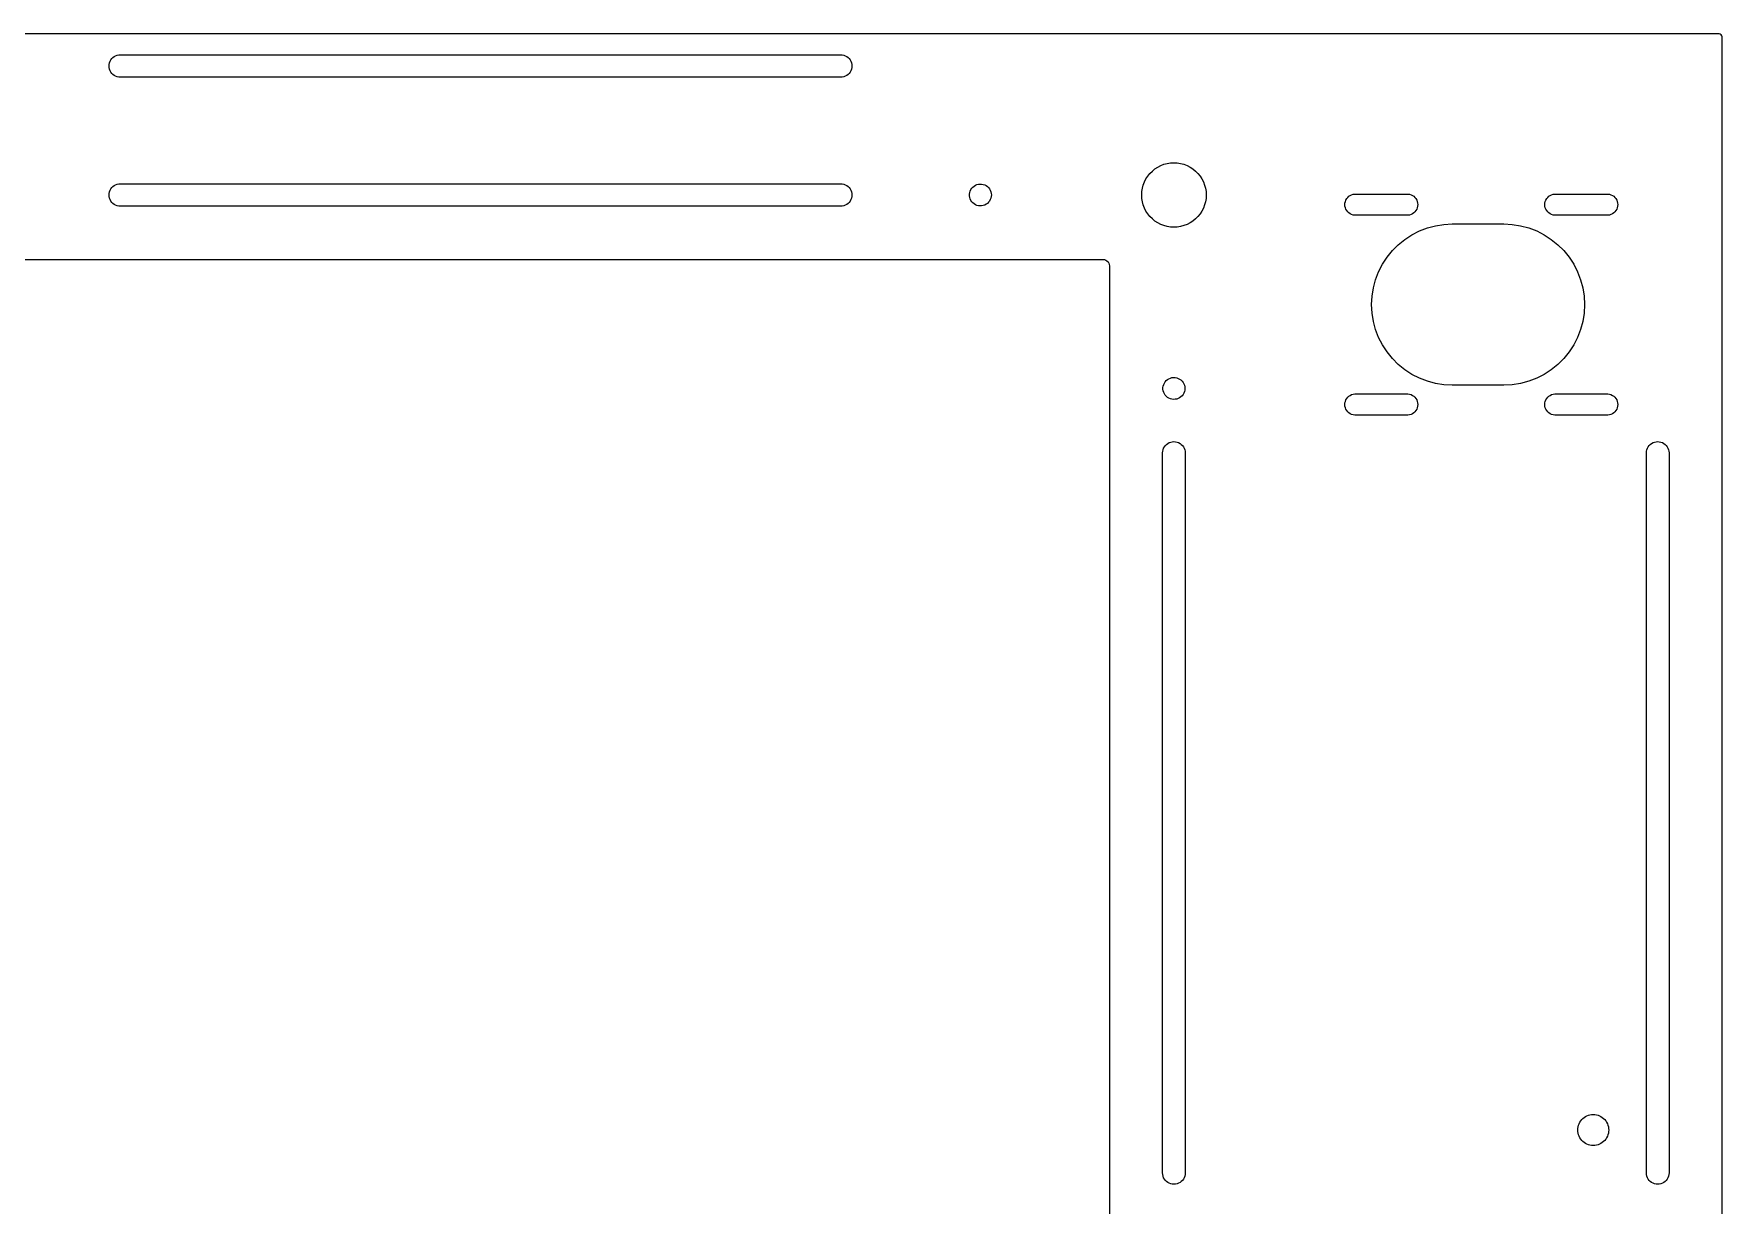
# Model space of a CAD drawing. Header units: metres. Extents: x -325 to 325, y -232 to 248.
# Drawn here: x 63.2 to 325, y 65.8 to 247.5 of the extents above; entities that cross this region are included whole.
import ezdxf

# ---------------------------------------------------------------- set-up
doc = ezdxf.new("R2010")
doc.units = ezdxf.units.M

msp = doc.modelspace()

# ---------------------------------------------------------------- linework, layer by layer
for p, q in [((324.5, 247.5), (-324.5, 247.5)), ((324.691, 247.462), (324.5, 247.5)), ((324.854, 247.354), (324.691, 247.462)), ((324.962, 247.191), (324.854, 247.354)), ((325, 247), (324.962, 247.191)), ((325, -232), (325, 247)), ((75.0748, 243.227), (75.1945, 243.446)), ((75.1945, 243.446), (75.3441, 243.646)), ((75.3441, 243.646), (75.5207, 243.823)), ((75.5207, 243.823), (75.7205, 243.972)), ((75.7205, 243.972), (75.9397, 244.092)), ((75.9397, 244.092), (76.1736, 244.179)), ((76.1736, 244.179), (76.4176, 244.232)), ((76.4176, 244.232), (76.6667, 244.25)), ((76.6667, 244.25), (188.333, 244.25)), ((188.333, 244.25), (188.582, 244.232)), ((188.582, 244.232), (188.826, 244.179)), ((188.826, 244.179), (189.06, 244.092)), ((189.06, 244.092), (189.279, 243.972)), ((189.279, 243.972), (189.479, 243.823)), ((189.479, 243.823), (189.656, 243.646)), ((189.656, 243.646), (189.806, 243.446)), ((189.806, 243.446), (189.925, 243.227)), ((74.9167, 242.5), (74.9345, 242.749)), ((74.9345, 242.251), (74.9167, 242.5)), ((74.9345, 242.749), (74.9875, 242.993)), ((74.9875, 242.007), (74.9345, 242.251)), ((74.9875, 242.993), (75.0748, 243.227)), ((75.0748, 241.773), (74.9875, 242.007)), ((75.1945, 241.554), (75.0748, 241.773)), ((75.3441, 241.354), (75.1945, 241.554)), ((75.5207, 241.177), (75.3441, 241.354)), ((75.7205, 241.028), (75.5207, 241.177)), ((75.9397, 240.908), (75.7205, 241.028)), ((76.1736, 240.821), (75.9397, 240.908)), ((76.4176, 240.768), (76.1736, 240.821)), ((188.826, 240.821), (188.582, 240.768)), ((189.06, 240.908), (188.826, 240.821)), ((189.279, 241.028), (189.06, 240.908)), ((189.479, 241.177), (189.279, 241.028)), ((189.656, 241.354), (189.479, 241.177)), ((189.806, 241.554), (189.656, 241.354)), ((189.925, 241.773), (189.806, 241.554)), ((189.925, 243.227), (190.012, 242.993)), ((190.012, 242.007), (189.925, 241.773)), ((190.012, 242.993), (190.066, 242.749)), ((190.066, 242.251), (190.012, 242.007)), ((190.066, 242.749), (190.083, 242.5)), ((190.083, 242.5), (190.066, 242.251)), ((76.6667, 240.75), (76.4176, 240.768)), ((188.333, 240.75), (76.6667, 240.75)), ((188.582, 240.768), (188.333, 240.75)), ((235.67, 225), (235.955, 225.439)), ((235.955, 225.439), (236.284, 225.846)), ((236.284, 225.846), (236.654, 226.216)), ((236.654, 226.216), (237.061, 226.545)), ((237.061, 226.545), (237.5, 226.83)), ((237.5, 226.83), (237.966, 227.068)), ((237.966, 227.068), (238.455, 227.255)), ((238.455, 227.255), (238.96, 227.391)), ((238.96, 227.391), (239.477, 227.473)), ((239.477, 227.473), (240, 227.5)), ((240, 227.5), (240.523, 227.473)), ((240.523, 227.473), (241.04, 227.391)), ((241.04, 227.391), (241.545, 227.255)), ((241.545, 227.255), (242.034, 227.068)), ((242.034, 227.068), (242.5, 226.83)), ((242.5, 226.83), (242.939, 226.545)), ((242.939, 226.545), (243.346, 226.216)), ((243.346, 226.216), (243.716, 225.846)), ((243.716, 225.846), (244.045, 225.439)), ((244.045, 225.439), (244.33, 225)), ((74.9167, 222.5), (74.9345, 222.749)), ((74.9345, 222.251), (74.9167, 222.5)), ((74.9345, 222.749), (74.9875, 222.993)), ((74.9875, 222.993), (75.0748, 223.227)), ((75.0748, 223.227), (75.1945, 223.446)), ((75.1945, 223.446), (75.3441, 223.646)), ((75.3441, 223.646), (75.5207, 223.823)), ((75.5207, 223.823), (75.7205, 223.972)), ((75.7205, 223.972), (75.9397, 224.092)), ((75.9397, 224.092), (76.1736, 224.179)), ((76.1736, 224.179), (76.4176, 224.232)), ((76.4176, 224.232), (76.6667, 224.25)), ((76.6667, 224.25), (188.333, 224.25)), ((188.333, 224.25), (188.582, 224.232)), ((188.582, 224.232), (188.826, 224.179)), ((188.826, 224.179), (189.06, 224.092)), ((189.06, 224.092), (189.279, 223.972)), ((189.279, 223.972), (189.479, 223.823)), ((189.479, 223.823), (189.656, 223.646)), ((189.656, 223.646), (189.806, 223.446)), ((189.806, 223.446), (189.925, 223.227)), ((189.925, 223.227), (190.012, 222.993)), ((190.012, 222.993), (190.066, 222.749)), ((190.066, 222.749), (190.083, 222.5)), ((190.083, 222.5), (190.066, 222.251)), ((208.305, 222.624), (208.341, 222.87)), ((208.305, 222.376), (208.305, 222.624)), ((208.341, 222.87), (208.412, 223.107)), ((208.412, 223.107), (208.518, 223.332)), ((208.518, 223.332), (208.654, 223.539)), ((208.654, 223.539), (208.82, 223.724)), ((208.82, 223.724), (209.011, 223.883)), ((209.011, 223.883), (209.223, 224.012)), ((209.223, 224.012), (209.451, 224.109)), ((209.451, 224.109), (209.691, 224.172)), ((209.691, 224.172), (209.938, 224.199)), ((209.938, 224.199), (210.186, 224.19)), ((210.186, 224.19), (210.43, 224.145)), ((210.43, 224.145), (210.665, 224.065)), ((210.665, 224.065), (210.886, 223.951)), ((210.886, 223.951), (211.087, 223.807)), ((211.087, 223.807), (211.266, 223.634)), ((211.266, 223.634), (211.418, 223.438)), ((211.418, 223.438), (211.539, 223.222)), ((211.539, 223.222), (211.628, 222.99)), ((211.628, 222.99), (211.682, 222.748)), ((211.682, 222.748), (211.7, 222.5)), ((211.7, 222.5), (211.682, 222.252)), ((235, 222.5), (235.027, 223.023)), ((235.027, 221.977), (235, 222.5)), ((235.027, 223.023), (235.109, 223.54)), ((235.109, 223.54), (235.245, 224.045)), ((235.245, 224.045), (235.432, 224.534)), ((235.432, 224.534), (235.67, 225)), ((244.33, 225), (244.568, 224.534)), ((244.568, 224.534), (244.755, 224.045)), ((244.755, 224.045), (244.891, 223.54)), ((244.891, 223.54), (244.973, 223.023)), ((244.973, 223.023), (245, 222.5)), ((245, 222.5), (244.973, 221.977)), ((267.325, 222.429), (267.547, 222.536)), ((267.547, 222.536), (267.783, 222.609)), ((267.783, 222.609), (268.027, 222.645)), ((268.027, 222.645), (276.273, 222.645)), ((276.273, 222.645), (276.517, 222.609)), ((276.517, 222.609), (276.753, 222.536)), ((276.753, 222.536), (276.975, 222.429)), ((298.325, 222.429), (298.547, 222.536)), ((298.547, 222.536), (298.783, 222.609)), ((298.783, 222.609), (299.027, 222.645)), ((299.027, 222.645), (307.273, 222.645)), ((307.273, 222.645), (307.517, 222.609)), ((307.517, 222.609), (307.753, 222.536)), ((307.753, 222.536), (307.975, 222.429)), ((74.9875, 222.007), (74.9345, 222.251)), ((75.0748, 221.773), (74.9875, 222.007)), ((75.1945, 221.554), (75.0748, 221.773)), ((75.3441, 221.354), (75.1945, 221.554)), ((75.5207, 221.177), (75.3441, 221.354)), ((75.7205, 221.028), (75.5207, 221.177)), ((75.9397, 220.908), (75.7205, 221.028)), ((76.1736, 220.821), (75.9397, 220.908)), ((76.4176, 220.768), (76.1736, 220.821)), ((76.6667, 220.75), (76.4176, 220.768)), ((188.333, 220.75), (76.6667, 220.75)), ((188.582, 220.768), (188.333, 220.75)), ((188.826, 220.821), (188.582, 220.768)), ((189.06, 220.908), (188.826, 220.821)), ((189.279, 221.028), (189.06, 220.908)), ((189.479, 221.177), (189.279, 221.028)), ((189.656, 221.354), (189.479, 221.177)), ((189.806, 221.554), (189.656, 221.354)), ((189.925, 221.773), (189.806, 221.554)), ((190.012, 222.007), (189.925, 221.773)), ((190.066, 222.251), (190.012, 222.007)), ((208.341, 222.13), (208.305, 222.376)), ((208.412, 221.893), (208.341, 222.13)), ((208.518, 221.668), (208.412, 221.893)), ((208.654, 221.461), (208.518, 221.668)), ((208.82, 221.276), (208.654, 221.461)), ((209.011, 221.117), (208.82, 221.276)), ((209.223, 220.988), (209.011, 221.117)), ((209.451, 220.891), (209.223, 220.988)), ((209.691, 220.828), (209.451, 220.891)), ((209.938, 220.801), (209.691, 220.828)), ((210.186, 220.81), (209.938, 220.801)), ((210.43, 220.855), (210.186, 220.81)), ((210.665, 220.935), (210.43, 220.855)), ((210.886, 221.049), (210.665, 220.935)), ((211.087, 221.193), (210.886, 221.049)), ((211.266, 221.366), (211.087, 221.193)), ((211.418, 221.562), (211.266, 221.366)), ((211.539, 221.778), (211.418, 221.562)), ((211.628, 222.01), (211.539, 221.778)), ((211.682, 222.252), (211.628, 222.01)), ((235.109, 221.46), (235.027, 221.977)), ((235.245, 220.955), (235.109, 221.46)), ((235.432, 220.466), (235.245, 220.955)), ((235.67, 220), (235.432, 220.466)), ((235.955, 219.561), (235.67, 220)), ((244.33, 220), (244.045, 219.561)), ((244.568, 220.466), (244.33, 220)), ((244.755, 220.955), (244.568, 220.466)), ((244.891, 221.46), (244.755, 220.955)), ((244.973, 221.977), (244.891, 221.46)), ((266.5, 221), (266.518, 221.246)), ((266.518, 220.754), (266.5, 221)), ((266.518, 221.246), (266.573, 221.486)), ((266.573, 220.514), (266.518, 220.754)), ((266.573, 221.486), (266.663, 221.716)), ((266.663, 220.284), (266.573, 220.514)), ((266.663, 221.716), (266.787, 221.929)), ((266.787, 220.071), (266.663, 220.284)), ((266.787, 221.929), (266.94, 222.122)), ((266.94, 219.878), (266.787, 220.071)), ((266.94, 222.122), (267.121, 222.29)), ((267.121, 219.71), (266.94, 219.878)), ((267.121, 222.29), (267.325, 222.429)), ((276.975, 222.429), (277.179, 222.29)), ((277.179, 222.29), (277.36, 222.122)), ((277.36, 219.878), (277.179, 219.71)), ((277.36, 222.122), (277.513, 221.929)), ((277.513, 220.071), (277.36, 219.878)), ((277.513, 221.929), (277.637, 221.716)), ((277.637, 220.284), (277.513, 220.071)), ((277.637, 221.716), (277.727, 221.486)), ((277.727, 220.514), (277.637, 220.284)), ((277.727, 221.486), (277.782, 221.246)), ((277.782, 220.754), (277.727, 220.514)), ((277.782, 221.246), (277.8, 221)), ((277.8, 221), (277.782, 220.754)), ((297.5, 221), (297.518, 221.246)), ((297.518, 220.754), (297.5, 221)), ((297.518, 221.246), (297.573, 221.486)), ((297.573, 220.514), (297.518, 220.754)), ((297.573, 221.486), (297.663, 221.716)), ((297.663, 220.284), (297.573, 220.514)), ((297.663, 221.716), (297.787, 221.929)), ((297.787, 220.071), (297.663, 220.284)), ((297.787, 221.929), (297.94, 222.122)), ((297.94, 219.878), (297.787, 220.071)), ((297.94, 222.122), (298.121, 222.29)), ((298.121, 219.71), (297.94, 219.878)), ((298.121, 222.29), (298.325, 222.429)), ((307.975, 222.429), (308.179, 222.29)), ((308.179, 222.29), (308.36, 222.122)), ((308.36, 219.878), (308.179, 219.71)), ((308.36, 222.122), (308.513, 221.929)), ((308.513, 220.071), (308.36, 219.878)), ((308.513, 221.929), (308.637, 221.716)), ((308.637, 220.284), (308.513, 220.071)), ((308.637, 221.716), (308.727, 221.486)), ((308.727, 220.514), (308.637, 220.284)), ((308.727, 221.486), (308.782, 221.246)), ((308.782, 220.754), (308.727, 220.514)), ((308.782, 221.246), (308.8, 221)), ((308.8, 221), (308.782, 220.754)), ((236.284, 219.154), (235.955, 219.561)), ((236.654, 218.784), (236.284, 219.154)), ((237.061, 218.455), (236.654, 218.784)), ((237.5, 218.17), (237.061, 218.455)), ((237.966, 217.932), (237.5, 218.17)), ((238.455, 217.745), (237.966, 217.932)), ((238.96, 217.609), (238.455, 217.745)), ((239.477, 217.527), (238.96, 217.609)), ((240, 217.5), (239.477, 217.527)), ((240.523, 217.527), (240, 217.5)), ((241.04, 217.609), (240.523, 217.527)), ((241.545, 217.745), (241.04, 217.609)), ((242.034, 217.932), (241.545, 217.745)), ((242.5, 218.17), (242.034, 217.932)), ((242.939, 218.455), (242.5, 218.17)), ((243.346, 218.784), (242.939, 218.455)), ((243.716, 219.154), (243.346, 218.784)), ((244.045, 219.561), (243.716, 219.154)), ((267.325, 219.571), (267.121, 219.71)), ((267.547, 219.464), (267.325, 219.571)), ((267.783, 219.391), (267.547, 219.464)), ((268.027, 219.355), (267.783, 219.391)), ((276.273, 219.355), (268.027, 219.355)), ((276.517, 219.391), (276.273, 219.355)), ((276.753, 219.464), (276.517, 219.391)), ((276.975, 219.571), (276.753, 219.464)), ((277.179, 219.71), (276.975, 219.571)), ((278.066, 216.919), (279.287, 217.388)), ((279.287, 217.388), (280.551, 217.727)), ((280.551, 217.727), (281.843, 217.932)), ((281.843, 217.932), (283.15, 218)), ((283.15, 218), (291.15, 218)), ((291.15, 218), (292.457, 217.932)), ((292.457, 217.932), (293.749, 217.727)), ((293.749, 217.727), (295.013, 217.388)), ((295.013, 217.388), (296.234, 216.919)), ((298.325, 219.571), (298.121, 219.71)), ((298.547, 219.464), (298.325, 219.571)), ((298.783, 219.391), (298.547, 219.464)), ((299.027, 219.355), (298.783, 219.391)), ((307.273, 219.355), (299.027, 219.355)), ((307.517, 219.391), (307.273, 219.355)), ((307.753, 219.464), (307.517, 219.391)), ((307.975, 219.571), (307.753, 219.464)), ((308.179, 219.71), (307.975, 219.571)), ((273.861, 213.864), (274.786, 214.789)), ((274.786, 214.789), (275.803, 215.613)), ((275.803, 215.613), (276.9, 216.325)), ((276.9, 216.325), (278.066, 216.919)), ((296.234, 216.919), (297.4, 216.325)), ((297.4, 216.325), (298.497, 215.613)), ((298.497, 215.613), (299.514, 214.789)), ((299.514, 214.789), (300.439, 213.864)), ((-229, 212.5), (229, 212.5)), ((229, 212.5), (229.223, 212.475)), ((229.223, 212.475), (229.434, 212.401)), ((229.434, 212.401), (229.623, 212.282)), ((229.623, 212.282), (229.782, 212.123)), ((229.782, 212.123), (229.901, 211.934)), ((272.325, 211.75), (273.037, 212.847)), ((273.037, 212.847), (273.861, 213.864)), ((300.439, 213.864), (301.263, 212.847)), ((301.263, 212.847), (301.975, 211.75)), ((229.901, 211.934), (229.975, 211.723)), ((229.975, 211.723), (230, 211.5)), ((230, 211.5), (230, -211.5)), ((271.262, 209.363), (271.731, 210.584)), ((271.731, 210.584), (272.325, 211.75)), ((301.975, 211.75), (302.569, 210.584)), ((302.569, 210.584), (303.038, 209.363)), ((270.65, 205.5), (270.718, 206.807)), ((270.718, 206.807), (270.923, 208.099)), ((270.923, 208.099), (271.262, 209.363)), ((303.038, 209.363), (303.377, 208.099)), ((303.377, 208.099), (303.582, 206.807)), ((303.582, 206.807), (303.65, 205.5)), ((270.718, 204.193), (270.65, 205.5)), ((270.923, 202.901), (270.718, 204.193)), ((303.582, 204.193), (303.377, 202.901)), ((303.65, 205.5), (303.582, 204.193)), ((271.262, 201.637), (270.923, 202.901)), ((271.731, 200.416), (271.262, 201.637)), ((303.038, 201.637), (302.569, 200.416)), ((303.377, 202.901), (303.038, 201.637)), ((272.325, 199.25), (271.731, 200.416)), ((273.037, 198.153), (272.325, 199.25)), ((301.975, 199.25), (301.263, 198.153)), ((302.569, 200.416), (301.975, 199.25)), ((273.861, 197.136), (273.037, 198.153)), ((274.786, 196.211), (273.861, 197.136)), ((300.439, 197.136), (299.514, 196.211)), ((301.263, 198.153), (300.439, 197.136)), ((238.654, 193.539), (238.82, 193.724)), ((238.82, 193.724), (239.011, 193.883)), ((239.011, 193.883), (239.223, 194.012)), ((239.223, 194.012), (239.451, 194.109)), ((239.451, 194.109), (239.691, 194.172)), ((239.691, 194.172), (239.938, 194.199)), ((239.938, 194.199), (240.186, 194.19)), ((240.186, 194.19), (240.43, 194.145)), ((240.43, 194.145), (240.665, 194.065)), ((240.665, 194.065), (240.886, 193.951)), ((240.886, 193.951), (241.087, 193.807)), ((241.087, 193.807), (241.266, 193.634)), ((275.803, 195.387), (274.786, 196.211)), ((276.9, 194.675), (275.803, 195.387)), ((278.066, 194.081), (276.9, 194.675)), ((279.287, 193.612), (278.066, 194.081)), ((296.234, 194.081), (295.013, 193.612)), ((297.4, 194.675), (296.234, 194.081)), ((298.497, 195.387), (297.4, 194.675)), ((299.514, 196.211), (298.497, 195.387)), ((238.305, 192.624), (238.341, 192.87)), ((238.305, 192.376), (238.305, 192.624)), ((238.341, 192.13), (238.305, 192.376)), ((238.341, 192.87), (238.412, 193.107)), ((238.412, 191.893), (238.341, 192.13)), ((238.412, 193.107), (238.518, 193.332)), ((238.518, 191.668), (238.412, 191.893)), ((238.518, 193.332), (238.654, 193.539)), ((238.654, 191.461), (238.518, 191.668)), ((238.82, 191.276), (238.654, 191.461)), ((239.011, 191.117), (238.82, 191.276)), ((239.223, 190.988), (239.011, 191.117)), ((241.087, 191.193), (240.886, 191.049)), ((241.266, 191.366), (241.087, 191.193)), ((241.266, 193.634), (241.418, 193.438)), ((241.418, 191.562), (241.266, 191.366)), ((241.418, 193.438), (241.539, 193.222)), ((241.539, 191.778), (241.418, 191.562)), ((241.539, 193.222), (241.628, 192.99)), ((241.628, 192.01), (241.539, 191.778)), ((241.628, 192.99), (241.682, 192.748)), ((241.682, 192.252), (241.628, 192.01)), ((241.682, 192.748), (241.7, 192.5)), ((241.7, 192.5), (241.682, 192.252)), ((266.787, 190.929), (266.94, 191.122)), ((266.94, 191.122), (267.121, 191.29)), ((267.121, 191.29), (267.325, 191.429)), ((267.325, 191.429), (267.547, 191.536)), ((267.547, 191.536), (267.783, 191.609)), ((267.783, 191.609), (268.027, 191.645)), ((268.027, 191.645), (276.273, 191.645)), ((276.273, 191.645), (276.517, 191.609)), ((276.517, 191.609), (276.753, 191.536)), ((276.753, 191.536), (276.975, 191.429)), ((276.975, 191.429), (277.179, 191.29)), ((277.179, 191.29), (277.36, 191.122)), ((277.36, 191.122), (277.513, 190.929)), ((280.551, 193.273), (279.287, 193.612)), ((281.843, 193.068), (280.551, 193.273)), ((283.15, 193), (281.843, 193.068)), ((291.15, 193), (283.15, 193)), ((292.457, 193.068), (291.15, 193)), ((293.749, 193.273), (292.457, 193.068)), ((295.013, 193.612), (293.749, 193.273)), ((297.787, 190.929), (297.94, 191.122)), ((297.94, 191.122), (298.121, 191.29)), ((298.121, 191.29), (298.325, 191.429)), ((298.325, 191.429), (298.547, 191.536)), ((298.547, 191.536), (298.783, 191.609)), ((298.783, 191.609), (299.027, 191.645)), ((299.027, 191.645), (307.273, 191.645)), ((307.273, 191.645), (307.517, 191.609)), ((307.517, 191.609), (307.753, 191.536)), ((307.753, 191.536), (307.975, 191.429)), ((307.975, 191.429), (308.179, 191.29)), ((308.179, 191.29), (308.36, 191.122)), ((308.36, 191.122), (308.513, 190.929)), ((239.451, 190.891), (239.223, 190.988)), ((239.691, 190.828), (239.451, 190.891)), ((239.938, 190.801), (239.691, 190.828)), ((240.186, 190.81), (239.938, 190.801)), ((240.43, 190.855), (240.186, 190.81)), ((240.665, 190.935), (240.43, 190.855)), ((240.886, 191.049), (240.665, 190.935)), ((266.5, 190), (266.518, 190.246)), ((266.518, 189.754), (266.5, 190)), ((266.518, 190.246), (266.573, 190.486)), ((266.573, 189.514), (266.518, 189.754)), ((266.573, 190.486), (266.663, 190.716)), ((266.663, 189.284), (266.573, 189.514)), ((266.663, 190.716), (266.787, 190.929)), ((266.787, 189.071), (266.663, 189.284)), ((266.94, 188.878), (266.787, 189.071)), ((267.121, 188.71), (266.94, 188.878)), ((267.325, 188.571), (267.121, 188.71)), ((267.547, 188.464), (267.325, 188.571)), ((267.783, 188.391), (267.547, 188.464)), ((276.753, 188.464), (276.517, 188.391)), ((276.975, 188.571), (276.753, 188.464)), ((277.179, 188.71), (276.975, 188.571)), ((277.36, 188.878), (277.179, 188.71)), ((277.513, 189.071), (277.36, 188.878)), ((277.513, 190.929), (277.637, 190.716)), ((277.637, 189.284), (277.513, 189.071)), ((277.637, 190.716), (277.727, 190.486)), ((277.727, 189.514), (277.637, 189.284)), ((277.727, 190.486), (277.782, 190.246)), ((277.782, 189.754), (277.727, 189.514)), ((277.782, 190.246), (277.8, 190)), ((277.8, 190), (277.782, 189.754)), ((297.5, 190), (297.518, 190.246)), ((297.518, 189.754), (297.5, 190)), ((297.518, 190.246), (297.573, 190.486)), ((297.573, 189.514), (297.518, 189.754)), ((297.573, 190.486), (297.663, 190.716)), ((297.663, 189.284), (297.573, 189.514)), ((297.663, 190.716), (297.787, 190.929)), ((297.787, 189.071), (297.663, 189.284)), ((297.94, 188.878), (297.787, 189.071)), ((298.121, 188.71), (297.94, 188.878)), ((298.325, 188.571), (298.121, 188.71)), ((298.547, 188.464), (298.325, 188.571)), ((298.783, 188.391), (298.547, 188.464)), ((307.753, 188.464), (307.517, 188.391)), ((307.975, 188.571), (307.753, 188.464)), ((308.179, 188.71), (307.975, 188.571)), ((308.36, 188.878), (308.179, 188.71)), ((308.513, 189.071), (308.36, 188.878)), ((308.513, 190.929), (308.637, 190.716)), ((308.637, 189.284), (308.513, 189.071)), ((308.637, 190.716), (308.727, 190.486)), ((308.727, 189.514), (308.637, 189.284)), ((308.727, 190.486), (308.782, 190.246)), ((308.782, 189.754), (308.727, 189.514)), ((308.782, 190.246), (308.8, 190)), ((308.8, 190), (308.782, 189.754)), ((268.027, 188.355), (267.783, 188.391)), ((276.273, 188.355), (268.027, 188.355)), ((276.517, 188.391), (276.273, 188.355)), ((299.027, 188.355), (298.783, 188.391)), ((307.273, 188.355), (299.027, 188.355)), ((307.517, 188.391), (307.273, 188.355)), ((238.321, 182.993), (238.408, 183.227)), ((238.408, 183.227), (238.528, 183.446)), ((238.528, 183.446), (238.677, 183.646)), ((238.677, 183.646), (238.854, 183.823)), ((238.854, 183.823), (239.054, 183.972)), ((239.054, 183.972), (239.273, 184.092)), ((239.273, 184.092), (239.507, 184.179)), ((239.507, 184.179), (239.751, 184.232)), ((239.751, 184.232), (240, 184.25)), ((240, 184.25), (240.249, 184.232)), ((240.249, 184.232), (240.493, 184.179)), ((240.493, 184.179), (240.727, 184.092)), ((240.727, 184.092), (240.946, 183.972)), ((240.946, 183.972), (241.146, 183.823)), ((241.146, 183.823), (241.323, 183.646)), ((241.323, 183.646), (241.472, 183.446)), ((241.472, 183.446), (241.592, 183.227)), ((241.592, 183.227), (241.679, 182.993)), ((313.321, 182.993), (313.408, 183.227)), ((313.408, 183.227), (313.528, 183.446)), ((313.528, 183.446), (313.677, 183.646)), ((313.677, 183.646), (313.854, 183.823)), ((313.854, 183.823), (314.054, 183.972)), ((314.054, 183.972), (314.273, 184.092)), ((314.273, 184.092), (314.507, 184.179)), ((314.507, 184.179), (314.751, 184.232)), ((314.751, 184.232), (315, 184.25)), ((315, 184.25), (315.249, 184.232)), ((315.249, 184.232), (315.493, 184.179)), ((315.493, 184.179), (315.727, 184.092)), ((315.727, 184.092), (315.946, 183.972)), ((315.946, 183.972), (316.146, 183.823)), ((316.146, 183.823), (316.323, 183.646)), ((316.323, 183.646), (316.472, 183.446)), ((316.472, 183.446), (316.592, 183.227)), ((316.592, 183.227), (316.679, 182.993)), ((238.25, 182.5), (238.268, 182.749)), ((238.25, 70.8333), (238.25, 182.5)), ((238.268, 182.749), (238.321, 182.993)), ((241.679, 182.993), (241.732, 182.749)), ((241.732, 182.749), (241.75, 182.5)), ((241.75, 182.5), (241.75, 70.8333)), ((313.25, 182.5), (313.268, 182.749)), ((313.25, 70.8333), (313.25, 182.5)), ((313.268, 182.749), (313.321, 182.993)), ((316.679, 182.993), (316.732, 182.749)), ((316.732, 182.749), (316.75, 182.5)), ((316.75, 182.5), (316.75, 70.8333)), ((302.807, 78.4762), (302.922, 78.7)), ((302.922, 78.7), (303.058, 78.9107)), ((303.058, 78.9107), (303.216, 79.1059)), ((303.216, 79.1059), (303.394, 79.2835)), ((303.394, 79.2835), (303.589, 79.4416)), ((303.589, 79.4416), (303.8, 79.5785)), ((303.8, 79.5785), (304.024, 79.6925)), ((304.024, 79.6925), (304.258, 79.7825)), ((304.258, 79.7825), (304.501, 79.8475)), ((304.501, 79.8475), (304.749, 79.8869)), ((304.749, 79.8869), (305, 79.9)), ((305, 79.9), (305.251, 79.8869)), ((305.251, 79.8869), (305.499, 79.8475)), ((305.499, 79.8475), (305.742, 79.7825)), ((305.742, 79.7825), (305.976, 79.6925)), ((305.976, 79.6925), (306.2, 79.5785)), ((306.2, 79.5785), (306.411, 79.4416)), ((306.411, 79.4416), (306.606, 79.2835)), ((306.606, 79.2835), (306.784, 79.1059)), ((306.784, 79.1059), (306.942, 78.9107)), ((306.942, 78.9107), (307.078, 78.7)), ((307.078, 78.7), (307.193, 78.4762)), ((302.6, 77.5), (302.613, 77.7509)), ((302.613, 77.2491), (302.6, 77.5)), ((302.613, 77.7509), (302.652, 77.999)), ((302.652, 77.001), (302.613, 77.2491)), ((302.652, 77.999), (302.717, 78.2416)), ((302.717, 76.7584), (302.652, 77.001)), ((302.717, 78.2416), (302.807, 78.4762)), ((302.807, 76.5238), (302.717, 76.7584)), ((302.922, 76.3), (302.807, 76.5238)), ((303.058, 76.0893), (302.922, 76.3)), ((303.216, 75.8941), (303.058, 76.0893)), ((306.942, 76.0893), (306.784, 75.8941)), ((307.078, 76.3), (306.942, 76.0893)), ((307.193, 76.5238), (307.078, 76.3)), ((307.193, 78.4762), (307.283, 78.2416)), ((307.283, 76.7584), (307.193, 76.5238)), ((307.283, 78.2416), (307.348, 77.999)), ((307.348, 77.001), (307.283, 76.7584)), ((307.348, 77.999), (307.387, 77.7509)), ((307.387, 77.2491), (307.348, 77.001)), ((307.387, 77.7509), (307.4, 77.5)), ((307.4, 77.5), (307.387, 77.2491)), ((303.394, 75.7164), (303.216, 75.8941)), ((303.589, 75.5583), (303.394, 75.7164)), ((303.8, 75.4215), (303.589, 75.5583)), ((304.024, 75.3075), (303.8, 75.4215)), ((304.258, 75.2175), (304.024, 75.3075)), ((304.501, 75.1524), (304.258, 75.2175)), ((304.749, 75.1131), (304.501, 75.1524)), ((305, 75.1), (304.749, 75.1131)), ((305.251, 75.1131), (305, 75.1)), ((305.499, 75.1524), (305.251, 75.1131)), ((305.742, 75.2175), (305.499, 75.1524)), ((305.976, 75.3075), (305.742, 75.2175)), ((306.2, 75.4215), (305.976, 75.3075)), ((306.411, 75.5583), (306.2, 75.4215)), ((306.606, 75.7164), (306.411, 75.5583)), ((306.784, 75.8941), (306.606, 75.7164)), ((238.268, 70.5843), (238.25, 70.8333)), ((241.75, 70.8333), (241.732, 70.5843)), ((313.268, 70.5843), (313.25, 70.8333)), ((316.75, 70.8333), (316.732, 70.5843)), ((238.321, 70.3403), (238.268, 70.5843)), ((238.408, 70.1064), (238.321, 70.3403)), ((238.528, 69.8872), (238.408, 70.1064)), ((238.677, 69.6873), (238.528, 69.8872)), ((238.854, 69.5108), (238.677, 69.6873)), ((239.054, 69.3611), (238.854, 69.5108)), ((239.273, 69.2415), (239.054, 69.3611)), ((239.507, 69.1542), (239.273, 69.2415)), ((239.751, 69.1011), (239.507, 69.1542)), ((240, 69.0833), (239.751, 69.1011)), ((240.249, 69.1011), (240, 69.0833)), ((240.493, 69.1542), (240.249, 69.1011)), ((240.727, 69.2415), (240.493, 69.1542)), ((240.946, 69.3611), (240.727, 69.2415)), ((241.146, 69.5108), (240.946, 69.3611)), ((241.323, 69.6873), (241.146, 69.5108)), ((241.472, 69.8872), (241.323, 69.6873)), ((241.592, 70.1064), (241.472, 69.8872)), ((241.679, 70.3403), (241.592, 70.1064)), ((241.732, 70.5843), (241.679, 70.3403)), ((313.321, 70.3403), (313.268, 70.5843)), ((313.408, 70.1064), (313.321, 70.3403)), ((313.528, 69.8872), (313.408, 70.1064)), ((313.677, 69.6873), (313.528, 69.8872)), ((313.854, 69.5108), (313.677, 69.6873)), ((314.054, 69.3611), (313.854, 69.5108)), ((314.273, 69.2415), (314.054, 69.3611)), ((314.507, 69.1542), (314.273, 69.2415)), ((314.751, 69.1011), (314.507, 69.1542)), ((315, 69.0833), (314.751, 69.1011)), ((315.249, 69.1011), (315, 69.0833)), ((315.493, 69.1542), (315.249, 69.1011)), ((315.727, 69.2415), (315.493, 69.1542)), ((315.946, 69.3611), (315.727, 69.2415)), ((316.146, 69.5108), (315.946, 69.3611)), ((316.323, 69.6873), (316.146, 69.5108)), ((316.472, 69.8872), (316.323, 69.6873)), ((316.592, 70.1064), (316.472, 69.8872)), ((316.679, 70.3403), (316.592, 70.1064)), ((316.732, 70.5843), (316.679, 70.3403))]:
    msp.add_line(p, q)

doc.saveas('drawing.dxf')
